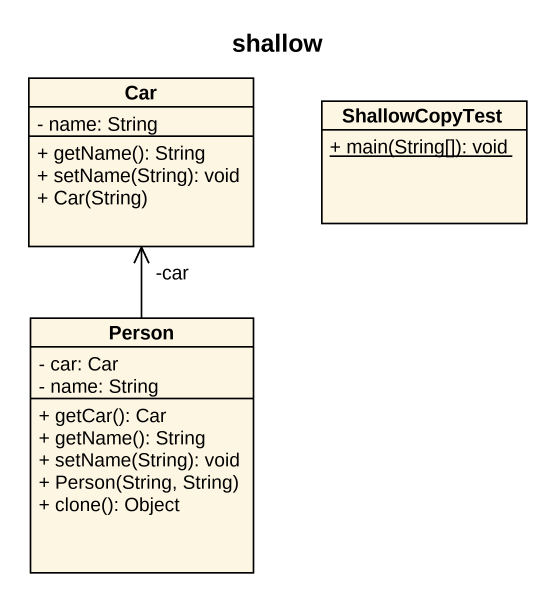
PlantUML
@startuml
title shallow
hide circle
hide empty members
skinparam classAttributeIconSize 0
class Car {
  - name: String
  + getName(): String
  + setName(String): void
  + Car(String)
}
class ShallowCopyTest {
  {static} + main(String[]): void
}
class "Person" as Person_ {
  - car: Car
  - name: String
  + getCar(): Car
  + getName(): String
  + setName(String): void
  + Person(String, String)
  + clone(): Object
}
Person_ -up-> "-car" Car
@enduml
